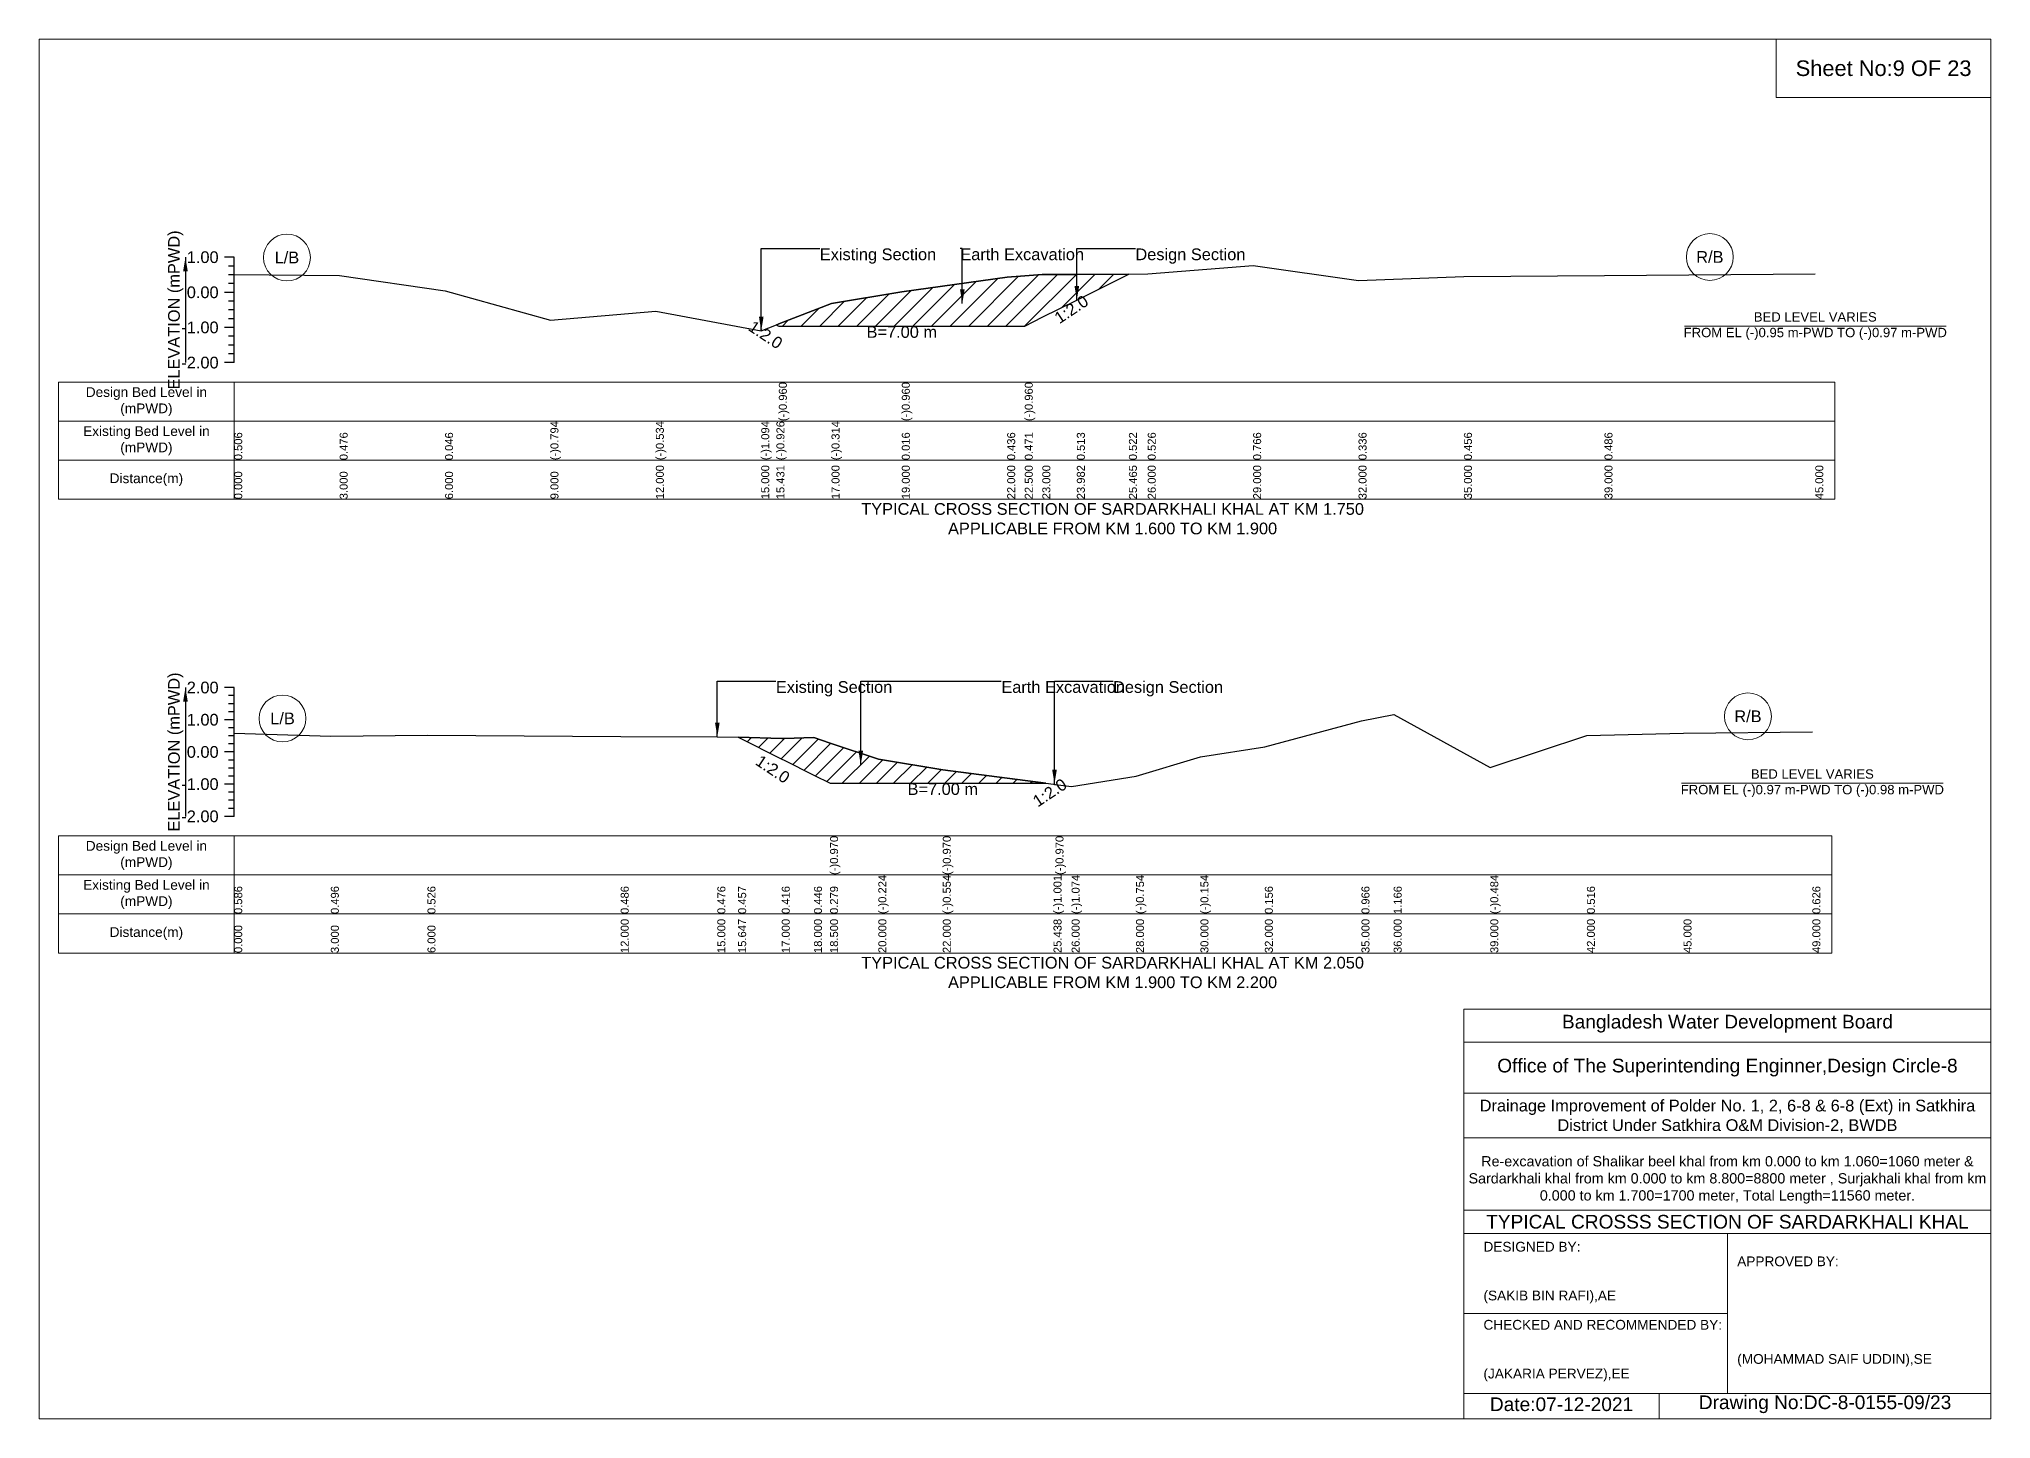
# Model space of a CAD drawing. Header units: inches. Extents: x 93000 to 506000, y -4242 to 0.
# Drawn here: x 180000 to 186000, y -4242 to 0 of the extents above; entities that cross this region are included whole.
import ezdxf

# ---------------------------------------------------------------- set-up
doc = ezdxf.new("R2010")
doc.units = ezdxf.units.IN
doc.header["$LTSCALE"] = 7
doc.header["$MEASUREMENT"] = 0
for name, color, linetype, lineweight in [('Cross section Data Border', 7, 'Continuous', 9), ('Cross Section Labels', 7, 'Continuous', 9), ('Existing_Bed_Level for Xsection', 7, 'Continuous', 25)]:
    doc.layers.add(name, color=color, linetype=linetype, lineweight=lineweight)
doc.styles.get("Standard").update_dxf_attribs({"font": 'arial.ttf'})
doc.dimstyles.get("Standard").update_dxf_attribs({"dimtxt": 0.18, "dimasz": 0.18, "dimexe": 0.18, "dimexo": 0.0625, "dimgap": 0.09, "dimtad": 0, "dimtih": 1, "dimtoh": 1, "dimdec": 4, "dimzin": 0, "dimdsep": 46, "dimtxsty": 'Standard', "dimcen": 0.09, "dimadec": 0, "dimazin": 0, "dimtfac": 1, "dimtdec": 4, "dimtofl": 0, "dimtmove": 0, "dimatfit": 3, "dimfxl": 1, "dimtolj": 1, "dimtzin": 0, "dimarcsym": 0})

msp = doc.modelspace()

# ---------------------------------------------------------------- hatches: boundary and pattern name
at = {"layer": 'Existing_Bed_Level for Xsection'}
h = msp.add_hatch(dxfattribs=at)
h.set_pattern_fill('ANSI31', color=256, scale=324, style=0)
h.paths.add_polyline_path([(182266.6, -878.8), (182270.3, -880.7), (182274, -882.5), (182436, -882.5), (182652, -882.5), (182976, -882.5), (183030, -882.5), (183084, -855.5), (183190.1, -802.5), (183350.2, -722.4), (183190.1, -723.5), (183084, -724.2), (183030, -728), (182976, -731.8), (182652, -777.1), (182436, -812.8), (182274, -875.9), (182270.3, -877.4)])
h = msp.add_hatch(dxfattribs=at)
h.set_pattern_fill('ANSI31', color=256, scale=297, style=0)
h.paths.add_polyline_path([(182149, -2146.5), (182283, -2213.5), (182290.3, -2217.1), (182382, -2263), (182431.5, -2287.7), (182580, -2287.7), (182778, -2287.7), (183094.8, -2287.7), (182778, -2246.5), (182580, -2213.8), (182431.5, -2164.1), (182382, -2147.5), (182290.3, -2150.3), (182283, -2150.5)])

# ---------------------------------------------------------------- linework, layer by layer
at = {"layer": 'Cross section Data Border'}
for points in [[(180060, -1054.8), (185520, -1054.8), (185520, -1414.8), (180060, -1414.8)], [(180060, -2449.7), (185511, -2449.7), (185511, -2809.7), (180060, -2809.7)]]:
    msp.add_lwpolyline(points, close=True, dxfattribs=at)
for points in [[(180600, -1054.8), (180600, -1414.8)], [(180060, -1174.8), (185520, -1174.8)], [(180060, -1294.8), (185520, -1294.8)], [(180600, -2449.7), (180600, -2809.7)], [(180060, -2569.7), (185511, -2569.7)], [(180060, -2689.7), (185511, -2689.7)]]:
    msp.add_lwpolyline(points, dxfattribs=at)
at = {"layer": 'Cross Section Labels'}
for points in [[(180000, 0), (186000, 0), (186000, -4242), (180000, -4242)], [(185340, 0), (186000, 0), (186000, -180), (185340, -180)]]:
    msp.add_lwpolyline(points, close=True, dxfattribs=at)
for points in [[(185058.1, -882.5), (185861.9, -882.5)], [(185049.1, -2287.7), (185852.9, -2287.7)], [(184380, -4242), (184380, -2982), (186000, -2982)], [(184380, -3084), (186000, -3084)], [(184380, -3240), (186000, -3240)], [(184380, -3378), (186000, -3378)], [(184380, -3600), (186000, -3600)], [(184380, -3672), (186000, -3672)], [(185190, -3672), (185190, -4164)], [(184380, -3918), (185190, -3918)], [(184380, -4164), (186000, -4164)], [(184980, -4164), (184980, -4242)]]:
    msp.add_lwpolyline(points, dxfattribs=at)
for centre in [(180762, -671.8), (185136, -670.2), (180748.5, -2088.6), (185253, -2082.2)]:
    msp.add_circle(centre, 72, dxfattribs=at)
at = {"layer": 'Existing_Bed_Level for Xsection'}
for points in [[(180600, -670.8), (180570, -670.8)], [(180600, -697.8), (180582, -697.8)], [(180600, -994.8), (180600, -886.8), (180600, -778.8), (180600, -670.8)], [(180600, -724.2), (180924, -727.4), (181248, -773.9), (181572, -864.6), (181896, -836.5), (182220, -897), (182266.6, -878.8), (182270.3, -877.4), (182274, -875.9), (182274, -875.9), (182436, -812.8), (182652, -777.1), (182652, -777.1), (182976, -731.8), (183030, -728), (183030, -728), (183084, -724.2), (183190.1, -723.5), (183350.2, -722.4), (183408, -722), (183732, -696.1), (184056, -742.6), (184380, -729.6), (184812, -726.4), (185460, -722)], [(180600, -778.8), (180570, -778.8)], [(180600, -724.8), (180582, -724.8)], [(180600, -751.8), (180582, -751.8)], [(180600, -805.8), (180582, -805.8)], [(180600, -832.8), (180582, -832.8)], [(180600, -886.8), (180570, -886.8)], [(180600, -859.8), (180582, -859.8)], [(180600, -913.8), (180582, -913.8)], [(180600, -940.8), (180582, -940.8)], [(180600, -994.8), (180570, -994.8)], [(180600, -967.8), (180582, -967.8)], [(180600, -1993.7), (180570, -1993.7)], [(180600, -2018.4), (180582, -2018.4)], [(180600, -2389.7), (180600, -2290.7), (180600, -2191.7), (180600, -2092.7), (180600, -1993.7)], [(180600, -2092.7), (180570, -2092.7)], [(180600, -2043.2), (180582, -2043.2)], [(180600, -2067.9), (180582, -2067.9)], [(180600, -2133.7), (180897, -2142.6), (181194, -2139.6), (181788, -2143.6), (182085, -2144.6), (182149, -2146.5), (182283, -2150.5), (182290.3, -2150.3), (182382, -2147.5), (182431.5, -2164.1), (182431.5, -2164.1), (182580, -2213.8), (182778, -2246.5), (182778, -2246.5), (183118.4, -2290.8), (183121.4, -2291.2), (183124.5, -2291.6), (183124.5, -2291.6), (183174, -2298), (183372, -2266.3), (183570, -2206.9), (183768, -2176.2), (184065, -2096), (184164, -2076.2), (184461, -2239.6), (184758, -2140.6), (185055, -2133.7), (185451, -2129.7)], [(180600, -2117.4), (180582, -2117.4)], [(180600, -2142.2), (180582, -2142.2)], [(180600, -2191.7), (180570, -2191.7)], [(180600, -2166.9), (180582, -2166.9)], [(180600, -2216.4), (180582, -2216.4)], [(180600, -2241.2), (180582, -2241.2)], [(180600, -2265.9), (180582, -2265.9)], [(180600, -2290.7), (180570, -2290.7)], [(180600, -2315.4), (180582, -2315.4)], [(180600, -2389.7), (180570, -2389.7)], [(180600, -2340.2), (180582, -2340.2)], [(180600, -2364.9), (180582, -2364.9)]]:
    msp.add_lwpolyline(points, dxfattribs=at)
for points in [[(182266.6, -878.8), (182266.6, -878.8), (182270.3, -880.7), (182274, -882.5), (182274, -882.5), (182436, -882.5), (182652, -882.5), (182652, -882.5), (182976, -882.5), (183030, -882.5), (183030, -882.5), (183084, -855.5), (183190.1, -802.5), (183350.2, -722.4), (183350.2, -722.4), (183350.2, -722.4), (183190.1, -723.5), (183084, -724.2), (183030, -728), (183030, -728), (182976, -731.8), (182652, -777.1), (182652, -777.1), (182436, -812.8), (182274, -875.9), (182274, -875.9), (182270.3, -877.4), (182266.6, -878.8)], [(182149, -2146.5), (182149, -2146.5), (182283, -2213.5), (182290.3, -2217.1), (182382, -2263), (182431.5, -2287.7), (182431.5, -2287.7), (182580, -2287.7), (182778, -2287.7), (182778, -2287.7), (183094.8, -2287.7), (182778, -2246.5), (182778, -2246.5), (182580, -2213.8), (182431.5, -2164.1), (182431.5, -2164.1), (182382, -2147.5), (182290.3, -2150.3), (182283, -2150.5), (182149, -2146.5)]]:
    msp.add_lwpolyline(points, close=True, dxfattribs=at)

# ---------------------------------------------------------------- texts
at = {"layer": 'Cross section Data Border', "char_height": 30, "width": 480, "attachment_point": 5}
for s, insert in [('Design Bed Level in (mPWD)', (180330, -1114.8)), ('Existing Bed Level in (mPWD)', (180330, -1234.8)), ('Distance(m)', (180330, -1354.8)), ('Design Bed Level in (mPWD)', (180330, -2509.7)), ('Existing Bed Level in (mPWD)', (180330, -2629.7)), ('Distance(m)', (180330, -2749.7))]:
    msp.add_mtext(s, dxfattribs=dict(at, insert=insert))
at = {"layer": 'Cross Section Labels'}
for s, insert, char_height, attachment_point in [('Sheet No:9 OF 23', (185670, -90), 48, 5), ('L/B', (180762, -671.8), 36, 5), ('Existing Section', (182400, -643.8), 36, 1), ('Earth Excavation', (182832, -643.8), 36, 1), ('Design Section', (183370.1, -643.8), 36, 1), ('R/B', (185136, -670.2), 36, 5), ('BED LEVEL VARIES ^JFROM EL (-)0.95 m-PWD TO (-)0.97 m-PWD', (185460, -882.5), 28.8, 5), ('B=7.00 m', (182652, -882.5), 36, 2), ('TYPICAL CROSS SECTION OF SARDARKHALI KHAL AT KM 1.750^JAPPLICABLE FROM KM 1.600 TO KM 1.900', (183300, -1474.8), 36, 5), ('Existing Section', (182265, -1973.9), 36, 1), ('Earth Excavation', (182958, -1973.9), 36, 1), ('Design Section', (183301.4, -1973.9), 36, 1), ('L/B', (180748.5, -2088.6), 36, 5), ('R/B', (185253, -2082.2), 36, 5), ('BED LEVEL VARIES ^JFROM EL (-)0.97 m-PWD TO (-)0.98 m-PWD', (185451, -2287.7), 28.8, 5), ('B=7.00 m', (182778, -2287.7), 36, 2), ('TYPICAL CROSS SECTION OF SARDARKHALI KHAL AT KM 2.050^JAPPLICABLE FROM KM 1.900 TO KM 2.200', (183300, -2869.7), 36, 5), ('Bangladesh Water Development Board', (185190, -3027), 42, 5), ('Office of The Superintending Enginner,Design Circle-8', (185190, -3162), 42, 5)]:
    msp.add_mtext(s, dxfattribs=dict(at, insert=insert, char_height=char_height, attachment_point=attachment_point))
at = {"layer": 'Cross Section Labels', "char_height": 36, "attachment_point": 2}
for insert, rotation in [((183163.1, -816), 33.69007), ((182243.3, -894.2), 326.30993), ((182265.5, -2229.5), 326.30993), ((183096.7, -2301.6), 33.69007)]:
    msp.add_mtext('1:2.0', dxfattribs=dict(at, insert=insert, rotation=rotation))
at = {"layer": 'Cross Section Labels'}
for s, insert, char_height, width, attachment_point in [('Drainage Improvement of Polder No. 1, 2, 6-8 & 6-8 (Ext) in Satkhira District Under Satkhira O&M Division-2, BWDB', (185190, -3312), 36, 1680, 5), ('Re-excavation of Shalikar beel khal from km 0.000 to km 1.060=1060 meter & Sardarkhali khal from km 0.000 to km 8.800=8800 meter , Surjakhali khal from km 0.000 to km 1.700=1700 meter, Total Length=11560 meter.', (185190, -3507), 31.4683, 1620, 5), ('TYPICAL CROSSS SECTION OF SARDARKHALI KHAL', (185190, -3636), 42, 1680, 5), ('DESIGNED BY:^J^J^J(SAKIB BIN RAFI),AE', (184440, -3792), 30, 840, 4), ('APPROVED BY:^J^J^J^J^J^J(MOHAMMAD SAIF UDDIN),SE', (185220, -3912), 30, 840, 4), ('CHECKED AND RECOMMENDED BY:^J^J^J(JAKARIA PERVEZ),EE', (184440, -4032), 30, 840, 4), ('Date:07-12-2021', (184680, -4197), 42, 840, 5), ('Drawing No:DC-8-0155-09/23', (185490, -4197), 42, 1320, 5)]:
    msp.add_mtext(s, dxfattribs=dict(at, insert=insert, char_height=char_height, width=width, attachment_point=attachment_point))
at = {"layer": 'Existing_Bed_Level for Xsection', "rotation": 90}
for s, insert, char_height, attachment_point in [('ELEVATION (mPWD)', (180420, -832.8), 36, 5), ('(-)0.960', (182274, -1174.8), 24.6, 1), ('(-)0.960', (182652, -1174.8), 24.6, 1), ('(-)0.960', (183030, -1174.8), 24.6, 1), ('(-)0.794', (181572, -1294.8), 24.6, 1), ('(-)0.534', (181896, -1294.8), 24.6, 1), ('(-)1.094', (182220, -1294.8), 24.6, 1), ('(-)0.926', (182266.6, -1294.8), 24.6, 1), ('(-)0.314', (182436, -1294.8), 24.6, 1), ('0.506', (180600, -1294.8), 24.6, 1), ('0.476', (180924, -1294.8), 24.6, 1), ('0.046', (181248, -1294.8), 24.6, 1), ('0.016', (182652, -1294.8), 24.6, 1), ('0.436', (182976, -1294.8), 24.6, 1), ('0.471', (183030, -1294.8), 24.6, 1), ('0.513', (183190.1, -1294.8), 24.6, 1), ('0.522', (183350.2, -1294.8), 24.6, 1), ('0.526', (183408, -1294.8), 24.6, 1), ('0.766', (183732, -1294.8), 24.6, 1), ('0.336', (184056, -1294.8), 24.6, 1), ('0.456', (184380, -1294.8), 24.6, 1), ('0.486', (184812, -1294.8), 24.6, 1), ('12.000', (181896, -1414.8), 24.6, 1), ('15.000', (182220, -1414.8), 24.6, 1), ('15.431', (182266.6, -1414.8), 24.6, 1), ('17.000', (182436, -1414.8), 24.6, 1), ('19.000', (182652, -1414.8), 24.6, 1), ('22.000', (182976, -1414.8), 24.6, 1), ('22.500', (183030, -1414.8), 24.6, 1), ('23.000', (183084, -1414.8), 24.6, 1), ('23.982', (183190.1, -1414.8), 24.6, 1), ('25.465', (183350.2, -1414.8), 24.6, 1), ('26.000', (183408, -1414.8), 24.6, 1), ('29.000', (183732, -1414.8), 24.6, 1), ('32.000', (184056, -1414.8), 24.6, 1), ('35.000', (184380, -1414.8), 24.6, 1), ('39.000', (184812, -1414.8), 24.6, 1), ('45.000', (185460, -1414.8), 24.6, 1), ('0.000', (180600, -1414.8), 24.6, 1), ('3.000', (180924, -1414.8), 24.6, 1), ('6.000', (181248, -1414.8), 24.6, 1), ('9.000', (181572, -1414.8), 24.6, 1), ('ELEVATION (mPWD)', (180420, -2191.7), 36, 5), ('(-)0.970', (182431.5, -2569.7), 24.6, 1), ('(-)0.970', (182778, -2569.7), 24.6, 1), ('(-)0.970', (183124.5, -2569.7), 24.6, 1), ('(-)0.224', (182580, -2689.7), 24.6, 1), ('(-)0.554', (182778, -2689.7), 24.6, 1), ('(-)1.001', (183118.4, -2689.7), 24.6, 1), ('(-)1.074', (183174, -2689.7), 24.6, 1), ('(-)0.754', (183372, -2689.7), 24.6, 1), ('(-)0.154', (183570, -2689.7), 24.6, 1), ('(-)0.484', (184461, -2689.7), 24.6, 1), ('0.586', (180600, -2689.7), 24.6, 1), ('0.496', (180897, -2689.7), 24.6, 1), ('0.526', (181194, -2689.7), 24.6, 1), ('0.486', (181788, -2689.7), 24.6, 1), ('0.476', (182085, -2689.7), 24.6, 1), ('0.457', (182149, -2689.7), 24.6, 1), ('0.416', (182283, -2689.7), 24.6, 1), ('0.446', (182382, -2689.7), 24.6, 1), ('0.279', (182431.5, -2689.7), 24.6, 1), ('0.156', (183768, -2689.7), 24.6, 1), ('0.966', (184065, -2689.7), 24.6, 1), ('1.166', (184164, -2689.7), 24.6, 1), ('0.516', (184758, -2689.7), 24.6, 1), ('0.626', (185451, -2689.7), 24.6, 1), ('0.000', (180600, -2809.7), 24.6, 1), ('3.000', (180897, -2809.7), 24.6, 1), ('6.000', (181194, -2809.7), 24.6, 1), ('12.000', (181788, -2809.7), 24.6, 1), ('15.000', (182085, -2809.7), 24.6, 1), ('15.647', (182149, -2809.7), 24.6, 1), ('17.000', (182283, -2809.7), 24.6, 1), ('18.000', (182382, -2809.7), 24.6, 1), ('18.500', (182431.5, -2809.7), 24.6, 1), ('20.000', (182580, -2809.7), 24.6, 1), ('22.000', (182778, -2809.7), 24.6, 1), ('25.438', (183118.4, -2809.7), 24.6, 1), ('26.000', (183174, -2809.7), 24.6, 1), ('28.000', (183372, -2809.7), 24.6, 1), ('30.000', (183570, -2809.7), 24.6, 1), ('32.000', (183768, -2809.7), 24.6, 1), ('35.000', (184065, -2809.7), 24.6, 1), ('36.000', (184164, -2809.7), 24.6, 1), ('39.000', (184461, -2809.7), 24.6, 1), ('42.000', (184758, -2809.7), 24.6, 1), ('45.000', (185055, -2809.7), 24.6, 1), ('49.000', (185451, -2809.7), 24.6, 1)]:
    msp.add_mtext(s, dxfattribs=dict(at, insert=insert, char_height=char_height, attachment_point=attachment_point))
at = {"layer": 'Existing_Bed_Level for Xsection', "char_height": 36, "attachment_point": 6}
for s, insert in [('1.00', (180552, -670.8)), ('0.00', (180552, -778.8)), ('-1.00', (180552, -886.8)), ('-2.00', (180552, -994.8)), ('2.00', (180552, -1993.7)), ('1.00', (180552, -2092.7)), ('0.00', (180552, -2191.7)), ('-1.00', (180552, -2290.7)), ('-2.00', (180552, -2389.7))]:
    msp.add_mtext(s, dxfattribs=dict(at, insert=insert))

# ---------------------------------------------------------------- leaders
at = {"layer": 'Cross Section Labels', "annotation_type": 0, "has_hookline": 1, "hookline_direction": 0}
for points, text_width in [([(182220, -897), (182220, -643.8), (182399.9, -643.8)], 350.4), ([(182838.1, -812.9), (182838.1, -643.8), (182831.9, -643.8)], 372.7), ([(183190.1, -802.5), (183190.1, -643.8), (183370, -643.8)], 330.9), ([(182085, -2144.6), (182085, -1973.9), (182264.9, -1973.9)], 350.4), ([(182525.9, -2231.3), (182525.9, -1973.9), (182957.9, -1973.9)], 372.7), ([(183121.4, -2289.2), (183121.4, -1973.9), (183301.3, -1973.9)], 330.9)]:
    msp.add_leader(points, dimstyle='Standard', override={"dimasz": 43.2}, dxfattribs=dict(at, text_width=text_width))
at = {"layer": 'Existing_Bed_Level for Xsection'}
for points in [[(180450, -670.8), (180450, -994.8)], [(180450, -1993.7), (180450, -2389.7)]]:
    msp.add_leader(points, dimstyle='Standard', override={"dimasz": 43.2}, dxfattribs=at)

doc.saveas('drawing.dxf')
